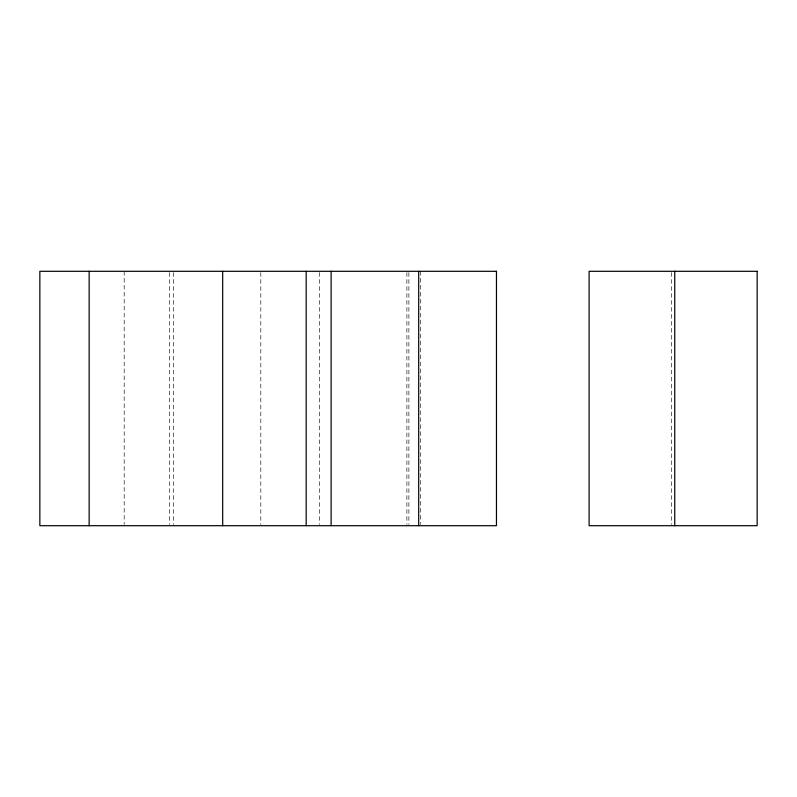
<?xml version="1.0" encoding="UTF-8"?>
<svg xmlns="http://www.w3.org/2000/svg" width="797" height="797" viewBox="0 0 797 797"><rect width="100%" height="100%" fill="white"/><g stroke="black" fill="none" stroke-linecap="round" stroke-linejoin="round"><path stroke-width="0.6" stroke-dasharray="3.98 2.99" d="M671.482 272.534L671.482 524.466M420.706 271.299L420.706 524.466M408.891 272.534L408.891 524.466M406.888 272.534L406.888 524.466M319.358 272.534L319.358 524.466M260.818 272.534L260.818 524.466M173.387 272.534L173.387 524.466M169.562 272.534L169.562 524.466M124.183 271.299L124.183 524.466"/><path stroke-width="1.2" d="M674.75 271.299L674.75 525.701M418.694 271.299L418.694 525.701M331.124 271.299L331.124 525.701M306.187 271.299L306.187 525.701M222.682 271.299L222.682 525.701M89.144 271.299L89.144 525.701M496.461 271.299L39.85 271.299L39.85 525.701L496.461 525.701L496.461 271.299M757.15 271.299L589.093 271.299L589.093 525.701L757.15 525.701L757.15 271.299"/></g></svg>
